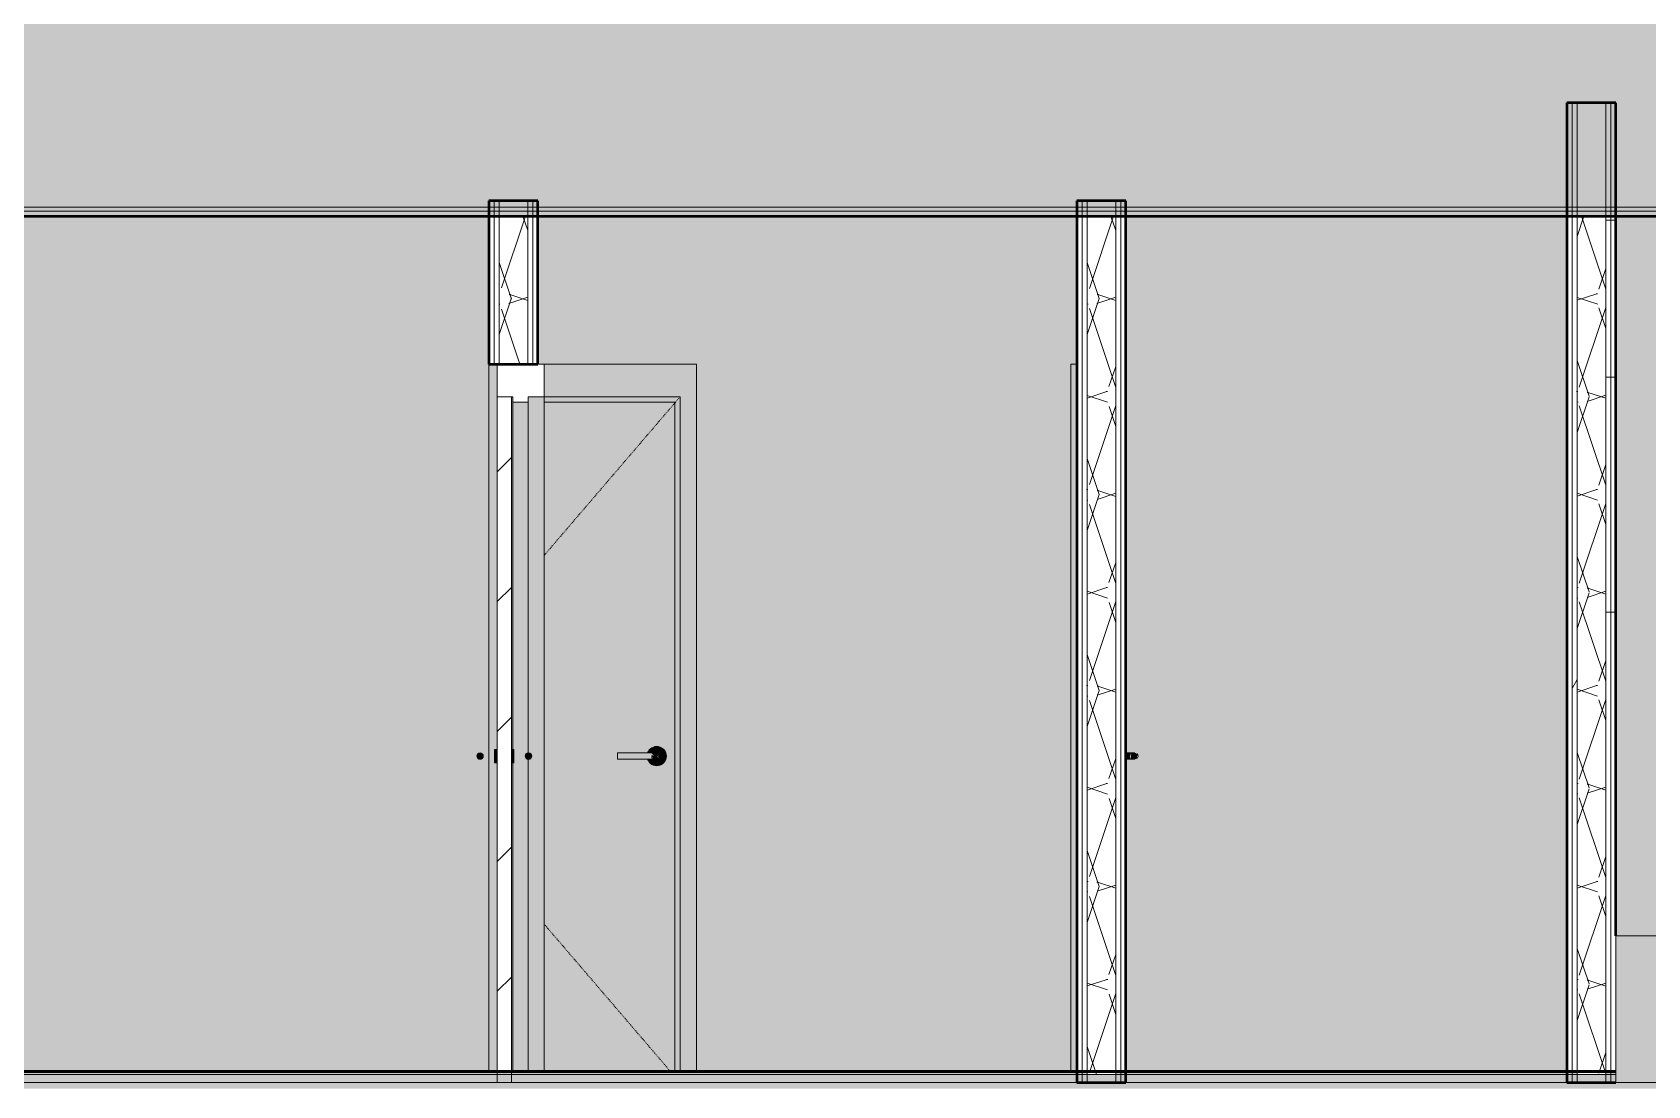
# Model space of a CAD drawing. Header units: inches. Extents: x 9566 to 17067, y -226 to 532.
# Drawn here: x 10320.9 to 10518.7, y 119.6 to 248.7 of the extents above; entities that cross this region are included whole.
import ezdxf

# ---------------------------------------------------------------- set-up
doc = ezdxf.new("R2010")
doc.units = ezdxf.units.IN
doc.header["$MEASUREMENT"] = 0
doc.linetypes.add('Dash 1_16_', pattern=[0.125, 0.0625, -0.0625])
doc.linetypes.add('Grid Line 1_2_', pattern=[0.875, 0.5, -0.125, 0.125, -0.125])
for name, color, linetype, lineweight in [('0-1', 7, 'Continuous', 5), ('0-2', 7, 'Continuous', 9), ('A-AREA-PATT-1', 41, 'Continuous', 9), ('A-DOOR', 31, 'Continuous', 13), ('A-DOOR-7', 31, 'Dash 1_16_', 9), ('A-DOOR-8', 31, 'Continuous', 9), ('A-DOOR-9', 31, 'Continuous', 20), ('A-DOOR-FRAM', 31, 'Continuous', 9), ('A-DOOR-FRAM-6', 31, 'Continuous', 13), ('A-DOOR-FRAM-7', 31, 'Continuous', 20), ('A-FLOR-1', 192, 'Continuous', 5), ('A-FLOR-2', 192, 'Continuous', 50), ('A-FLOR-LEVL-1', 51, 'Grid Line 1_2_', 9), ('A-FLOR-MCUT', 51, 'Continuous', 13), ('A-FLOR-PATT-1', 8, 'Continuous', 9), ('A-WALL', 113, 'Continuous', 13), ('A-WALL-PATT-1', 111, 'Continuous', 9), ('I-WALL', 2, 'Continuous', 13), ('I-WALL-1', 2, 'Continuous', 5), ('I-WALL-2', 2, 'Continuous', 50), ('P-SANR-FIXT-2', 7, 'Continuous', 9), ('P-SANR-FIXT-3', 9, 'Continuous', 9)]:
    doc.layers.add(name, color=color, linetype=linetype, lineweight=lineweight)
doc.layers.add('A-AREA-PATT-2', color=7, linetype='Continuous', lineweight=9, transparency=0.9)
doc.layers.add('A-AREA-PATT-5', color=254, linetype='Continuous', lineweight=9, transparency=0.9)
pattern_1 = [(0, (11002.727, 72), (38.4, 9.6), [1.584, -27.216, 1.584, -27.216, -153.6]), (0, (11002.727, 72), (38.4, 9.6), [-57.6, 1.584, -56.016, 1.584, -27.216, -67.2]), (0, (11002.727, 72), (38.4, 9.6), [-144, 1.584, -17.616, 1.584, -46.416]), (120, (11017.127, 76.8), (-27.51384, 28.455376), [1.584, -27.216, 1.584, -27.216, -153.6]), (120, (11017.127, 76.8), (-27.51384, 28.455376), [-57.6, 1.584, -56.016, 1.584, -27.216, -67.2]), (120, (11017.127, 76.8), (-27.51384, 28.455376), [-144, 1.584, -17.616, 1.584, -46.416]), (240, (11021.927, 96), (-10.88616, -38.055376), [1.584, -27.216, 1.584, -27.216, -153.6]), (240, (11021.927, 96), (-10.88616, -38.055376), [-57.6, 1.584, -56.016, 1.584, -27.216, -67.2]), (240, (11021.927, 96), (-10.88616, -38.055376), [-144, 1.584, -17.616, 1.584, -46.416])]
pattern_2 = [(161.57, (11003.327, 72.6), (-4.8003375, -0.0004146), [0, -34.152, 3.792, 0]), (18.43, (11002.127, 72.6), (-4.8003375, 0.0004146), [0, -34.152, 3.792, 0]), (108.43, (11003.327, 72.6), (2.3991322, -12.001051), [11.382, -26.562]), (71.57, (11002.127, 72.6), (2.3991322, 12.001051), [11.382, -26.562])]

# ---------------------------------------------------------------- blocks, each defined once
blk = doc.blocks.new('Bath Tub - Maestro - 60_x30_-1352617-BUILDING SECTION - EAST_WEST - LOOKING NORTH')
at = {"layer": 'P-SANR-FIXT-3'}
for points in [[(10525.79, 140), (10525.79, 144), (10524.29, 144), (10524.34, 140), (10525.4, 140)], [(10526.85, 140), (10527.29, 140), (10527.24, 144), (10525.79, 144), (10525.79, 140), (10526.62, 140)], [(10530.79, 140), (10530.79, 144), (10528.79, 144), (10528.79, 140)], [(10533.79, 140), (10533.79, 144), (10532.29, 144), (10532.34, 140), (10533.4, 140)], [(10535.29, 140), (10535.24, 144), (10533.79, 144), (10533.79, 140), (10535.24, 140)], [(10535.79, 138), (10535.79, 140), (10523.79, 140), (10523.79, 138), (10535.29, 138)], [(10526.62, 120), (10544.79, 120), (10544.79, 138), (10514.79, 138), (10514.79, 120)]]:
    blk.add_hatch(color=256, dxfattribs=at).paths.add_polyline_path(points, flags=0)
at = {"layer": 'P-SANR-FIXT-2'}
for p, q in [((10524.29, 144), (10524.29, 140)), ((10524.29, 144), (10525.79, 144)), ((10525.79, 144), (10527.29, 144)), ((10527.29, 140), (10527.29, 144)), ((10528.79, 140), (10528.79, 144)), ((10530.79, 144), (10528.79, 144)), ((10530.79, 144), (10530.79, 140)), ((10532.29, 144), (10532.29, 140)), ((10532.29, 144), (10533.79, 144)), ((10533.79, 144), (10535.29, 144)), ((10535.29, 140), (10535.29, 144)), ((10523.79, 140), (10535.79, 140)), ((10523.79, 138), (10523.79, 140)), ((10535.79, 138), (10535.79, 140)), ((10514.79, 138), (10544.79, 138)), ((10514.79, 120), (10514.79, 138)), ((10535.79, 138), (10523.79, 138)), ((10544.79, 120), (10544.79, 138)), ((10544.79, 120), (10514.79, 120))]:
    blk.add_line(p, q, dxfattribs=at)
blk = doc.blocks.new('1750 Ox - Unit Layouts_rvt-1-BUILDING SECTION - EAST_WEST - LOOKING NORTH')
at = {"layer": '0-2'}
blk.add_blockref('Bath Tub - Maestro - 60_x30_-1352617-BUILDING SECTION - EAST_WEST - LOOKING NORTH', (0, 0), dxfattribs=at)
blk = doc.blocks.new('HOLLOW METAL - UNIT DOOR-V29-BUILDING SECTION - EAST_WEST - LOOKING NORTH')
at = {"layer": 'A-DOOR'}
h = blk.add_hatch(color=256, dxfattribs=at)
h.paths.add_polyline_path([(10399.56, 121.38), (10399.56, 203.37), (10383.54, 203.37), (10383.54, 121.38)], flags=0)
h.paths.add_polyline_path([(10397.33, 158.82), (10397.03, 158.86), (10396.74, 158.98), (10396.5, 159.16), (10396.31, 159.41), (10396.21, 159.61), (10392.51, 159.66), (10392.51, 160.39), (10396.23, 160.39), (10396.31, 160.59), (10396.5, 160.84), (10396.74, 161.02), (10397.03, 161.14), (10397.45, 161.17), (10397.64, 161.14), (10397.93, 161.02), (10398.17, 160.84), (10398.36, 160.59), (10398.48, 160.31), (10398.52, 160), (10398.48, 159.69), (10398.36, 159.41), (10398.17, 159.16), (10397.93, 158.98), (10397.45, 158.83)], flags=0)
for points in [[(10396.65, 160), (10396.63, 160.39), (10392.51, 160.34), (10392.51, 160), (10396.15, 160)], [(10396.21, 159.61), (10396.65, 159.66), (10396.65, 160), (10392.51, 160), (10392.51, 159.61), (10396.16, 159.61)]]:
    blk.add_hatch(color=256, dxfattribs=at).paths.add_polyline_path(points, flags=0)
h = blk.add_hatch(color=256, dxfattribs=at)
h.paths.add_polyline_path([(10397.33, 158.82), (10397.64, 158.86), (10397.93, 158.98), (10398.17, 159.16), (10398.36, 159.41), (10398.48, 159.69), (10398.52, 160), (10398.48, 160.31), (10398.36, 160.59), (10398.17, 160.84), (10397.93, 161.02), (10397.45, 161.17), (10397.33, 161.18), (10397.03, 161.14), (10396.74, 161.02), (10396.5, 160.84), (10396.31, 160.59), (10396.24, 160.39), (10397.43, 160.34), (10397.51, 160.28), (10397.56, 160), (10397.5, 159.71), (10397.34, 159.64), (10397.14, 159.62), (10396.23, 159.61), (10396.31, 159.41), (10396.5, 159.16), (10396.74, 158.98), (10397.03, 158.86)], flags=0)
h.paths.add_polyline_path([(10396.65, 159.8), (10396.71, 160), (10396.65, 160.1), (10396.65, 159.9)], flags=0)
h.paths.add_polyline_path([(10397.46, 159.83), (10397.56, 160), (10397.46, 160.17), (10397.5, 160)], flags=0)
h = blk.add_hatch(color=256, dxfattribs=at)
h.paths.add_polyline_path([(10397.02, 160), (10396.77, 160.19), (10396.92, 160)], flags=0)
h.paths.add_polyline_path([(10397.14, 160), (10397.5, 160), (10397.53, 160.06), (10397.55, 160.09), (10397.5, 160.29), (10397.34, 160.36), (10397.14, 160.38), (10396.7, 160.34), (10397.02, 160)], flags=0)
h.paths.add_polyline_path([(10396.9, 160), (10396.65, 160.28), (10396.77, 160)], flags=0)
h.paths.add_polyline_path([(10396.71, 160), (10396.77, 160), (10396.68, 160.1)], flags=0)
h = blk.add_hatch(color=256, dxfattribs=at)
h.paths.add_polyline_path([(10396.65, 159.61), (10397, 159.62), (10397.14, 159.62), (10397.41, 159.65), (10397.51, 159.72), (10397.5, 159.89), (10397.46, 159.83), (10397.45, 160), (10397.01, 159.99), (10396.66, 159.62)], flags=0)
h.paths.add_polyline_path([(10396.65, 159.62), (10397.02, 160), (10396.89, 159.99), (10396.67, 159.66)], flags=0)
h.paths.add_polyline_path([(10396.65, 159.66), (10396.9, 160), (10396.77, 160), (10396.65, 159.72)], flags=0)
at = {"layer": 'A-DOOR-FRAM-6'}
for points in [[(10402.16, 121.38), (10402.19, 121.38), (10402.19, 208), (10383.54, 208), (10383.54, 204), (10400.19, 204), (10400.19, 121.38)], [(10400.18, 121.38), (10400.19, 121.38), (10400.19, 204), (10383.54, 204), (10383.54, 203.37), (10399.56, 203.37), (10399.56, 121.38)]]:
    blk.add_hatch(color=256, dxfattribs=at).paths.add_polyline_path(points, flags=0)
at = {"layer": 'A-DOOR-7'}
for p, q in [((10400.19, 204), (10383.54, 184.57)), ((10383.54, 139.43), (10399.01, 121.38))]:
    blk.add_line(p, q, dxfattribs=at)
at = {"layer": 'A-DOOR-8'}
for p, q in [((10396.65, 160.39), (10392.51, 160.39)), ((10392.51, 160), (10392.51, 160.39)), ((10392.51, 159.61), (10392.51, 160)), ((10392.51, 159.61), (10396.65, 159.61))]:
    blk.add_line(p, q, dxfattribs=at)
at = {"layer": 'A-DOOR-8', "flags": 128}
for points in [[(10397.24, 160.39), (10397.24, 160.39), (10397.23, 160.39), (10397.23, 160.39), (10397.23, 160.39), (10397.22, 160.39), (10397.22, 160.39), (10397.21, 160.39), (10397.21, 160.39), (10397.2, 160.39), (10397.19, 160.39), (10397.18, 160.39), (10397.17, 160.39), (10397.16, 160.39), (10397.15, 160.39), (10397.13, 160.39), (10397.12, 160.39), (10397.1, 160.39), (10397.09, 160.39), (10397.07, 160.39), (10397.06, 160.39), (10397.04, 160.39), (10397.02, 160.39), (10397, 160.39), (10396.98, 160.39), (10396.96, 160.39), (10396.94, 160.39), (10396.92, 160.39), (10396.9, 160.39), (10396.88, 160.39), (10396.86, 160.39), (10396.84, 160.39), (10396.82, 160.39), (10396.79, 160.39), (10396.77, 160.39), (10396.75, 160.39), (10396.72, 160.39), (10396.7, 160.39), (10396.68, 160.39), (10396.65, 160.39), (10396.65, 160.39)], [(10396.65, 159.61), (10396.67, 159.61), (10396.69, 159.61), (10396.72, 159.61), (10396.74, 159.61), (10396.76, 159.61), (10396.79, 159.61), (10396.81, 159.61), (10396.83, 159.61), (10396.85, 159.61), (10396.88, 159.61), (10396.9, 159.61), (10396.92, 159.61), (10396.94, 159.61), (10396.96, 159.61), (10396.98, 159.61), (10397, 159.61), (10397.02, 159.61), (10397.04, 159.61), (10397.05, 159.61), (10397.07, 159.61), (10397.09, 159.61), (10397.1, 159.61), (10397.12, 159.61), (10397.13, 159.61), (10397.14, 159.61), (10397.16, 159.61), (10397.17, 159.61), (10397.18, 159.61), (10397.19, 159.61), (10397.2, 159.61), (10397.2, 159.61), (10397.21, 159.61), (10397.22, 159.61), (10397.22, 159.61), (10397.23, 159.61), (10397.23, 159.61), (10397.23, 159.61), (10397.24, 159.61), (10397.24, 159.61)]]:
    blk.add_lwpolyline(points, dxfattribs=at)
at = {"layer": 'A-DOOR-8'}
for centre, radius, start, end in [((10397.33, 160), 1.18, 0, 160.3657), ((10397.24, 160), 0.394, 75, 90), ((10397.24, 160), 0.394, 0, 45), ((10397.33, 160), 1.18, 199.5633, 0), ((10397.24, 160), 0.394, 270, 285), ((10397.24, 160), 0.394, 315, 0)]:
    blk.add_arc(centre, radius, start, end, dxfattribs=at)
at = {"layer": 'A-DOOR-FRAM'}
for p, q in [((10402.19, 208), (10383.54, 208)), ((10402.19, 121.38), (10402.19, 208)), ((10383.54, 204), (10400.19, 204)), ((10400.19, 204), (10400.19, 121.38)), ((10383.54, 203.37), (10399.56, 203.37)), ((10399.56, 203.37), (10399.56, 121.38))]:
    blk.add_line(p, q, dxfattribs=at)
blk = doc.blocks.new('HOLLOW METAL - UNIT DOOR-V30-BUILDING SECTION - EAST_WEST - LOOKING NORTH')
at = {"layer": 'A-DOOR-8'}
for points in [[(10375.9, 159.66), (10376.1, 160), (10375.9, 160.34), (10375.51, 160.34), (10375.31, 160), (10375.51, 159.66)], [(10377.79, 159.19), (10377.79, 160.81), (10377.47, 160.81), (10377.47, 159.19)], [(10379.54, 159.19), (10379.85, 159.19), (10379.85, 160.81), (10379.54, 160.81)], [(10381.82, 159.66), (10382.02, 160), (10381.82, 160.34), (10381.43, 160.34), (10381.23, 160), (10381.43, 159.66), (10381.6, 159.66)]]:
    blk.add_hatch(color=256, dxfattribs=at).paths.add_polyline_path(points, flags=0)
at = {"layer": 'A-DOOR-FRAM'}
h = blk.add_hatch(dxfattribs=at)
h.set_pattern_fill('FP_20', color=256, style=0, pattern_type=2)
h.set_pattern_definition([(45, (11002.727, 72), (-7.95495, 7.95495), [])])
h.paths.add_polyline_path([(10379.54, 121.25), (10379.54, 204), (10377.79, 204), (10377.79, 121.25)], flags=0)
h = blk.add_hatch(color=256, dxfattribs=at)
h.paths.add_polyline_path([(10379.73, 121.38), (10379.73, 159.19), (10379.54, 159.19), (10379.54, 121.38)], flags=0)
h.paths.add_polyline_path([(10379.54, 160.81), (10379.73, 160.81), (10379.73, 204), (10379.54, 204), (10379.54, 162.07)], flags=0)
for points in [[(10381.6, 121.38), (10383.54, 121.38), (10383.54, 204), (10381.6, 204), (10381.6, 160.34), (10381.82, 160.34), (10382.02, 160), (10381.82, 159.66), (10381.6, 159.66), (10381.6, 150.3)], [(10381.6, 121.38), (10381.6, 159.66), (10381.43, 159.66), (10381.23, 160), (10381.43, 160.34), (10381.6, 160.34), (10381.6, 203.37), (10379.73, 203.37), (10379.73, 160.81), (10379.85, 160.81), (10379.85, 159.19), (10379.73, 159.19), (10379.73, 121.38)]]:
    blk.add_hatch(color=256, dxfattribs=at).paths.add_polyline_path(points, flags=0)
at = {"layer": 'A-DOOR-8'}
for p, q in [((10377.47, 160.81), (10377.47, 159.19)), ((10377.79, 160.81), (10377.47, 160.81)), ((10377.79, 159.19), (10377.79, 160.81)), ((10379.85, 160.81), (10379.54, 160.81)), ((10379.54, 160.81), (10379.54, 159.19)), ((10379.85, 159.19), (10379.85, 160.81)), ((10377.47, 159.19), (10377.79, 159.19)), ((10379.54, 159.19), (10379.85, 159.19))]:
    blk.add_line(p, q, dxfattribs=at)
for centre, start, end in [((10375.7, 160), 0, 180), ((10381.63, 160), 0, 180), ((10375.7, 160), 180, 0), ((10381.63, 160), 180, 0)]:
    blk.add_arc(centre, 0.394, start, end, dxfattribs=at)
at = {"layer": 'A-DOOR-9'}
for p, q in [((10379.54, 204), (10377.79, 204)), ((10377.79, 204), (10377.79, 120)), ((10379.54, 120), (10379.54, 204)), ((10377.79, 120), (10379.54, 120))]:
    blk.add_line(p, q, dxfattribs=at)
at = {"layer": 'A-DOOR-FRAM'}
for p, q in [((10383.54, 204), (10383.54, 121.38)), ((10379.73, 203.37), (10379.73, 160.81)), ((10381.6, 203.37), (10381.6, 160.34)), ((10379.73, 159.19), (10379.73, 121.38)), ((10381.6, 159.66), (10381.6, 121.38))]:
    blk.add_line(p, q, dxfattribs=at)
at = {"layer": 'A-DOOR-FRAM-7'}
for p, q in [((10377.79, 208), (10377.79, 204)), ((10383.54, 208), (10377.79, 208)), ((10383.54, 204), (10383.54, 208)), ((10377.79, 204), (10379.73, 204)), ((10379.73, 204), (10379.73, 203.37)), ((10381.6, 203.37), (10381.6, 204)), ((10381.6, 204), (10383.54, 204)), ((10379.73, 203.37), (10381.6, 203.37))]:
    blk.add_line(p, q, dxfattribs=at)
blk = doc.blocks.new('HOLLOW METAL - STORAGE UNIT-1762888-BUILDING SECTION - EAST_WEST - LOOKING NORTH')
at = {"layer": 'A-DOOR'}
for points in [[(10455.29, 160), (10455.29, 160.39), (10454.79, 160.34), (10454.79, 160)], [(10455.29, 159.61), (10455.29, 160), (10454.79, 160), (10454.79, 159.61)], [(10455.88, 159.61), (10456.09, 159.67), (10456.15, 159.72), (10456.15, 159.98), (10456.14, 160), (10455.41, 159.99), (10455.29, 159.62), (10455.38, 159.64), (10455.86, 159.62), (10455.88, 159.61)]]:
    blk.add_hatch(color=256, dxfattribs=at).paths.add_polyline_path(points, flags=0)
h = blk.add_hatch(color=256, dxfattribs=at)
h.paths.add_polyline_path([(10455.29, 160.34), (10455.32, 160.19), (10455.41, 160), (10455.52, 160.02), (10455.33, 160.28)], flags=0)
h.paths.add_polyline_path([(10455.87, 160), (10456.14, 160), (10456.17, 160), (10456.2, 160), (10456.09, 160.33), (10455.96, 160.38), (10455.54, 160.38), (10455.31, 160.34), (10455.54, 160), (10455.78, 160)], flags=0)
h.paths.add_polyline_path([(10455.35, 160), (10455.4, 160.01), (10455.32, 160.1)], flags=0)
at = {"layer": 'A-DOOR-FRAM-6'}
blk.add_hatch(color=256, dxfattribs=at).paths.add_polyline_path([(10448.79, 121.38), (10448.79, 208), (10448.04, 208), (10448.04, 121.38)], flags=0)
at = {"layer": 'A-DOOR-8'}
for p, q in [((10455.29, 160.39), (10454.79, 160.39)), ((10454.79, 159.61), (10455.29, 159.61))]:
    blk.add_line(p, q, dxfattribs=at)
at = {"layer": 'A-DOOR-8', "flags": 128}
for points in [[(10455.88, 160.39), (10455.88, 160.39), (10455.87, 160.39), (10455.87, 160.39), (10455.87, 160.39), (10455.86, 160.39), (10455.86, 160.39), (10455.85, 160.39), (10455.85, 160.39), (10455.84, 160.39), (10455.83, 160.39), (10455.82, 160.39), (10455.81, 160.39), (10455.8, 160.39), (10455.79, 160.39), (10455.77, 160.39), (10455.76, 160.39), (10455.74, 160.39), (10455.73, 160.39), (10455.71, 160.39), (10455.7, 160.39), (10455.68, 160.39), (10455.66, 160.39), (10455.64, 160.39), (10455.62, 160.39), (10455.6, 160.39), (10455.58, 160.39), (10455.56, 160.39), (10455.54, 160.39), (10455.52, 160.39), (10455.5, 160.39), (10455.48, 160.39), (10455.45, 160.39), (10455.43, 160.39), (10455.41, 160.39), (10455.39, 160.39), (10455.36, 160.39), (10455.34, 160.39), (10455.32, 160.39), (10455.29, 160.39), (10455.29, 160.39)], [(10455.29, 159.61), (10455.31, 159.61), (10455.33, 159.61), (10455.36, 159.61), (10455.38, 159.61), (10455.4, 159.61), (10455.43, 159.61), (10455.45, 159.61), (10455.47, 159.61), (10455.49, 159.61), (10455.52, 159.61), (10455.54, 159.61), (10455.56, 159.61), (10455.58, 159.61), (10455.6, 159.61), (10455.62, 159.61), (10455.64, 159.61), (10455.66, 159.61), (10455.67, 159.61), (10455.69, 159.61), (10455.71, 159.61), (10455.73, 159.61), (10455.74, 159.61), (10455.76, 159.61), (10455.77, 159.61), (10455.78, 159.61), (10455.79, 159.61), (10455.81, 159.61), (10455.82, 159.61), (10455.83, 159.61), (10455.84, 159.61), (10455.84, 159.61), (10455.85, 159.61), (10455.86, 159.61), (10455.86, 159.61), (10455.87, 159.61), (10455.87, 159.61), (10455.87, 159.61), (10455.88, 159.61), (10455.88, 159.61)]]:
    blk.add_lwpolyline(points, dxfattribs=at)
at = {"layer": 'A-DOOR-8'}
for start, end in [(0, 45), (315, 0)]:
    blk.add_arc((10455.88, 160), 0.394, start, end, dxfattribs=at)
at = {"layer": 'A-DOOR-FRAM'}
for p in [(10448.79, 208), (10448.04, 121.38)]:
    blk.add_line(p, (10448.04, 208), dxfattribs=at)

msp = doc.modelspace()

# ---------------------------------------------------------------- hatches: boundary and pattern name
at = {"layer": 'A-AREA-PATT-1'}
h = msp.add_hatch(color=256, dxfattribs=at)
h.paths.add_polyline_path([(10126.1144, 121.375), (10126.1144, 207), (10168.1144, 207), (10168.1144, 121.375), (10245.7644, 121.375), (10245.7644, 207), (10281.7644, 207), (10281.7644, 121.375), (10376.7894, 121.375), (10376.7894, 226.125), (9983.2519, 226.125), (9983.2519, 121.375), (10117.577, 121.375)], flags=0)
h.paths.add_polyline_path([(10375.8996, 159.659), (10375.5059, 159.659), (10375.3091, 160), (10375.5059, 160.341), (10375.9201, 160.3056), (10376.0965, 160), (10375.9201, 159.6944)], flags=0)
h = msp.add_hatch(color=256, dxfattribs=at)
h.paths.add_polyline_path([(10828.0205, 121.375), (10848.5144, 121.375), (10848.5144, 181.875), (10848.7019, 181.875), (10848.7019, 226.125), (10514.7894, 226.125), (10514.7894, 138), (10523.7894, 138), (10523.7894, 140), (10524.2894, 140), (10524.3405, 144), (10527.2894, 144), (10527.2894, 140), (10528.7894, 140), (10528.7894, 144), (10530.7894, 144), (10530.7894, 140), (10532.2894, 140), (10532.3405, 144), (10535.2894, 144), (10535.2894, 140), (10535.7894, 140), (10535.7894, 138), (10544.7894, 138), (10544.7894, 121.375), (10549.1894, 121.375), (10549.1894, 207), (10587.1894, 207), (10587.1894, 121.375), (10658.0894, 121.375), (10658.0894, 207), (10659.0894, 207), (10659.0894, 204), (10661.0894, 204), (10661.0894, 121.375), (10663.8394, 121.375), (10663.8394, 207), (10705.8394, 207), (10705.8394, 121.375), (10708.0351, 121.375), (10708.0351, 126), (10706.0351, 126), (10706.0351, 142), (10709.0351, 142), (10709.0351, 145), (10781.0351, 145), (10781.0351, 142), (10784.0351, 142), (10784.0351, 126), (10782.0351, 126), (10782.0351, 121.375), (10819.2851, 121.375), (10819.2851, 202.75), (10820.0351, 202.75), (10820.0351, 121.375), (10824.7851, 121.375)], flags=0)
h.paths.add_polyline_path([(10763.4347, 121.375), (10780.0351, 121.375), (10780.0351, 126), (10710.0351, 126), (10710.0351, 121.375), (10720.3775, 121.375)], flags=0)
at = {"layer": 'A-AREA-PATT-2'}
h = msp.add_hatch(color=256, dxfattribs=at)
h.paths.add_polyline_path([(10455.2855, 159.659), (10455.3497, 159.7172), (10455.3023, 159.682)], flags=0)
h.paths.add_polyline_path([(10462.0344, 121.375), (10508.7894, 121.375), (10508.7894, 226.125), (10454.7894, 226.125), (10454.7894, 160.3937), (10456.0729, 160.341), (10456.1544, 160.2784), (10456.1911, 159.9336), (10456.0936, 159.6749), (10455.9586, 159.6172), (10455.5447, 159.6172), (10455.2855, 159.6063), (10454.7894, 159.6063), (10454.7894, 121.375)], flags=0)
h.paths.add_polyline_path([(10455.2855, 159.8031), (10455.3481, 160), (10455.2855, 160.1019), (10455.2855, 159.8981)], flags=0)
h.paths.add_polyline_path([(10456.1104, 159.92), (10456.1378, 160.0433), (10456.1378, 160)], flags=0)
at = {"layer": 'A-AREA-PATT-5'}
h = msp.add_hatch(color=256, dxfattribs=at)
h.paths.add_polyline_path([(11649.9894, 121.375), (11696.3394, 121.375), (11696.3394, 208), (11715.9894, 208), (11715.9894, 226.125), (11649.9894, 226.125), (11649.9894, 150.2974)], flags=0)
h.paths.add_polyline_path([(10448.0394, 121.375), (10448.0394, 208), (10448.7894, 208), (10448.7894, 226.125), (10382.7894, 226.125), (10382.7894, 208), (10402.1894, 208), (10402.1894, 121.375), (10418.9772, 121.375)], flags=0)
at = {"layer": 'A-FLOR-1'}
h = msp.add_hatch(color=256, dxfattribs=at)
h.paths.add_polyline_path([(11431.9394, 226.75), (12116.5269, 226.75), (12116.5269, 227.25), (11249.8269, 227.25), (11249.8269, 226.75), (11409.2924, 226.75)], flags=0)
h.paths.add_polyline_path([(10246.7485, 226.75), (10849.3269, 226.75), (10849.3269, 227.25), (9982.6269, 227.25), (9982.6269, 226.75), (10245.8686, 226.75)], flags=0)
h = msp.add_hatch(color=256, dxfattribs=at)
h.paths.add_polyline_path([(12116.5269, 121.25), (12116.5269, 121.375), (11720.9894, 121.375), (11720.9894, 121.25), (12116.5203, 121.25)], flags=0)
h.paths.add_polyline_path([(11258.5923, 121.25), (11316.7437, 121.2604), (11316.7437, 121.375), (11250.4519, 121.375), (11250.4519, 121.25)], flags=0)
h.paths.add_polyline_path([(11318.7437, 121.25), (11388.7437, 121.2707), (11388.7437, 121.375), (11318.7437, 121.375), (11318.7437, 121.2607)], flags=0)
h.paths.add_polyline_path([(11392.9394, 121.25), (11437.6894, 121.2777), (11437.6894, 121.375), (11390.7437, 121.375), (11390.7437, 121.25), (11391.7437, 121.25)], flags=0)
h.paths.add_polyline_path([(11439.6894, 121.25), (11553.9894, 121.2944), (11553.9894, 121.375), (11439.6894, 121.375), (11439.6894, 121.278)], flags=0)
h.paths.add_polyline_path([(11667.6355, 121.25), (11719.2394, 121.25), (11719.2394, 121.375), (11648.7394, 121.375), (11648.7394, 121.25), (11649.9894, 121.25)], flags=0)
h.paths.add_polyline_path([(11585.2394, 121.25), (11585.2394, 121.375), (11583.9894, 121.375), (11583.9894, 121.25)], flags=0)
h.paths.add_polyline_path([(11643.9894, 121.25), (11645.2394, 121.25), (11645.2394, 121.375), (11588.7394, 121.375), (11588.7394, 121.25), (11589.9894, 121.25)], flags=0)
h.paths.add_polyline_path([(10505.0916, 121.25), (10510.0394, 121.25), (10510.0394, 121.375), (10453.5394, 121.375), (10453.5394, 121.25), (10462.0344, 121.25)], flags=0)
h.paths.add_polyline_path([(10513.5394, 121.25), (10514.7894, 121.25), (10514.7894, 121.375), (10513.5394, 121.3264)], flags=0)
h.paths.add_polyline_path([(10544.7894, 121.25), (10659.0894, 121.25), (10659.0894, 121.375), (10544.7894, 121.3308)], flags=0)
h.paths.add_polyline_path([(10450.0394, 121.25), (10450.0394, 121.375), (10379.5394, 121.375), (10379.5394, 121.25), (10448.0394, 121.25)], flags=0)
h.paths.add_polyline_path([(10376.7894, 121.25), (10377.7894, 121.25), (10377.7894, 121.375), (9982.6269, 121.375), (9982.6269, 121.25), (10375.9201, 121.25)], flags=0)
h.paths.add_polyline_path([(10668.3894, 121.25), (10708.0351, 121.25), (10708.0351, 121.375), (10661.0894, 121.3474), (10661.0894, 121.25), (10666.8394, 121.25)], flags=0)
h.paths.add_polyline_path([(10710.0351, 121.25), (10780.0351, 121.25), (10780.0351, 121.375), (10710.0351, 121.3544)], flags=0)
h.paths.add_polyline_path([(10782.0351, 121.25), (10849.3269, 121.25), (10849.3269, 121.375), (10782.0351, 121.3646)], flags=0)
h = msp.add_hatch(color=256, dxfattribs=at)
h.paths.add_polyline_path([(11273.9937, 121), (11316.7437, 121.0208), (11316.7437, 121.25), (11249.8269, 121.25), (11249.8269, 121), (11258.5923, 121)], flags=0)
h.paths.add_polyline_path([(12116.5269, 121), (12116.5203, 121.25), (11648.7394, 121.25), (11648.7394, 121), (12116.5072, 121)], flags=0)
h.paths.add_polyline_path([(11318.7437, 121), (11388.7437, 121.0414), (11388.7437, 121.25), (11318.7437, 121.25), (11318.7437, 121.0213)], flags=0)
h.paths.add_polyline_path([(11392.9751, 121), (11553.9894, 121), (11553.9894, 121.25), (11390.7437, 121.25), (11390.7437, 121), (11392.9394, 121)], flags=0)
h.paths.add_polyline_path([(11643.9894, 121), (11645.2394, 121), (11645.2394, 121.25), (11588.7394, 121.25), (11588.7394, 121), (11589.9894, 121)], flags=0)
h.paths.add_polyline_path([(11583.9894, 121), (11585.2394, 121), (11585.2394, 121.25), (11583.9894, 121.25), (11583.9894, 121.0974)], flags=0)
h.paths.add_polyline_path([(10544.7894, 121), (10708.0351, 121), (10708.0351, 121.25), (10544.7894, 121.25), (10544.7894, 121.1617)], flags=0)
h.paths.add_polyline_path([(10508.7894, 121), (10510.0394, 121), (10510.0394, 121.25), (10453.5394, 121.25), (10453.5394, 121), (10505.0916, 121)], flags=0)
h.paths.add_polyline_path([(10514.7894, 121), (10514.7894, 121.25), (10513.5394, 121.25), (10513.5394, 121)], flags=0)
h.paths.add_polyline_path([(10448.0394, 121), (10450.0394, 121), (10450.0394, 121.25), (9982.6269, 121.25), (9982.6269, 121), (10418.9772, 121)], flags=0)
h.paths.add_polyline_path([(10710.0351, 121), (10780.0351, 121), (10780.0351, 121.25), (10710.0351, 121.2088)], flags=0)
h.paths.add_polyline_path([(10782.0351, 121), (10849.3269, 121), (10849.3269, 121.25), (10782.0351, 121.2293)], flags=0)
h = msp.add_hatch(color=256, dxfattribs=at)
h.paths.add_polyline_path([(12119.7359, 119.25), (12121.8394, 119.25), (12121.8394, 120), (11249.8269, 120), (11249.8269, 119.25), (12116.5269, 119.25)], flags=0)
h.paths.add_polyline_path([(10508.7894, 119.25), (10849.3269, 119.25), (10849.3269, 120), (9982.6269, 120), (9982.6269, 119.25), (10505.0916, 119.25)], flags=0)
at = {"layer": 'A-FLOR-PATT-1'}
h = msp.add_hatch(dxfattribs=at)
h.set_pattern_fill('FP_4', color=256, style=0, pattern_type=2)
h.set_pattern_definition(pattern_2)
h.paths.add_polyline_path([(12121.8394, 227.25), (12121.8394, 249.875), (12122.0269, 249.875), (12122.0269, 251.25), (11244.3269, 251.25), (11244.3269, 227.25), (12119.7769, 227.25)], flags=0)
h.paths.add_polyline_path([(9982.6269, 227.25), (10854.8269, 227.25), (10854.8269, 251.25), (9977.1269, 251.25), (9977.1269, 227.25), (9979.0019, 227.25)], flags=0)
h = msp.add_hatch(dxfattribs=at)
h.set_pattern_fill('FP_3', color=256, style=0, pattern_type=2)
h.set_pattern_definition(pattern_1)
h.paths.add_polyline_path([(11431.9394, 226.125), (12116.5269, 226.125), (12116.5269, 226.75), (11249.8269, 226.7461), (11249.8269, 226.125), (11431.8925, 226.125)], flags=0)
h.paths.add_polyline_path([(10848.7019, 226.125), (10849.3269, 226.125), (10849.3269, 226.75), (9982.6269, 226.75), (9982.6269, 226.125), (10848.5144, 226.125)], flags=0)
h = msp.add_hatch(dxfattribs=at)
h.set_pattern_fill('FP_2', color=256, style=0, pattern_type=2)
h.set_pattern_definition([(50, (11002.727, 72), (34.4287, -3.012), [3.6, -39.6]), (355, (11002.727, 72), (-6.6596, 36.1048), [2.88, -31.68]), (100.451, (11005.596, 71.75), (27.7688, 33.0931), [3.06, -33.655]), (46.184, (11002.727, 81.6), (51.2275, -7.9453), [5.4, -59.4]), (96.636, (11006.996, 80.94), (44.8632, 46.7577), [4.589, -50.482]), (351.184, (11002.727, 81.6), (44.8642, 46.7574), [4.32, -47.52]), (21, (11007.527, 79.2), (28.65176, -19.3257), [3.6, -39.6]), (326, (11007.527, 79.2), (11.6793, 34.8066), [2.88, -31.68]), (71.451, (11009.915, 77.59), (40.331, 15.4813), [3.06, -33.655]), (37.5, (11002.727, 72), (0.58311, 15.97898), [1.584, -29.712, 1.584, -30.576, -31.8]), (37.5, (11002.727, 72), (0.58311, 15.97898), [-63.456, 1.584, -30.216]), (7.5, (11002.727, 72), (12.6269, 18.9321), [1.584, -16.752, 1.584, -28.992, -12.12]), (7.5, (11002.727, 72), (12.6269, 18.9321), [-48.912, 1.584, -10.536]), (327.5, (10992.023, 72), (25.62299, -1.0828), [1.584, -10.416, 1.584, -35.856, -49.68]), (327.5, (10992.023, 72), (25.62299, -1.0828), [-49.44, 1.584, -48.096]), (317.5, (10987.223, 72), (27.99243, 4.80496), [1.584, -14.016, 1.584, -23.28, -35.28]), (317.5, (10987.223, 72), (27.99243, 4.80496), [-40.464, 1.584, -33.696])])
h.paths.add_polyline_path([(12055.1501, 120), (12116.5269, 120), (12116.5269, 121), (11583.9894, 121), (11583.9894, 120), (12012.0929, 120)], flags=0)
h.paths.add_polyline_path([(11546.5894, 120), (11553.9894, 120), (11553.9894, 121), (11390.7437, 121), (11390.7437, 120), (11538.464, 120)], flags=0)
h.paths.add_polyline_path([(11388.7437, 120), (11388.7437, 121), (11318.7437, 121), (11318.7437, 120), (11387.7638, 120)], flags=0)
h.paths.add_polyline_path([(11301.6495, 120), (11316.7437, 120), (11316.7437, 121), (11249.8269, 121), (11249.8269, 120), (11280.1209, 120)], flags=0)
h.paths.add_polyline_path([(10708.0351, 120), (10708.0351, 121), (10544.7894, 121), (10544.7894, 120), (10704.2311, 120)], flags=0)
h.paths.add_polyline_path([(10782.0351, 120), (10854.8269, 120), (10854.8269, 121), (10782.0351, 121), (10782.0351, 120.8664)], flags=0)
h.paths.add_polyline_path([(10710.0351, 120), (10780.0351, 120), (10780.0351, 121), (10710.0351, 121), (10710.0351, 120.835)], flags=0)
h.paths.add_polyline_path([(10418.9772, 120), (10514.7894, 120), (10514.7894, 121), (9977.1269, 121), (9977.1269, 120), (10402.1894, 120)], flags=0)
at = {"layer": 'A-WALL-PATT-1'}
h = msp.add_hatch(dxfattribs=at)
h.set_pattern_fill('FP_4', color=256, style=0, pattern_type=2)
h.set_pattern_definition(pattern_2)
h.paths.add_polyline_path([(10378.0394, 208), (10381.5394, 208), (10381.5394, 226.125), (10378.0394, 226.125)], flags=0)
h = msp.add_hatch(dxfattribs=at)
h.set_pattern_fill('FP_4', color=256, style=0, pattern_type=2)
h.set_pattern_definition(pattern_2)
h.paths.add_polyline_path([(10453.5394, 121), (10453.5394, 226.125), (10450.0394, 226.125), (10450.0394, 121)], flags=0)
h = msp.add_hatch(dxfattribs=at)
h.set_pattern_fill('FP_3', color=256, style=0, pattern_type=2)
h.set_pattern_definition(pattern_1)
h.paths.add_polyline_path([(10454.1644, 121.375), (10454.7894, 121.375), (10454.7894, 226.125), (10454.1644, 226.125), (10454.1644, 150.2974)], flags=0)
h = msp.add_hatch(dxfattribs=at)
h.set_pattern_fill('FP_3', color=256, style=0, pattern_type=2)
h.set_pattern_definition(pattern_1)
h.paths.add_polyline_path([(10509.4144, 121.375), (10510.0394, 121.375), (10510.0394, 226.125), (10509.4144, 226.125), (10509.4144, 126.7526)], flags=0)
h = msp.add_hatch(dxfattribs=at)
h.set_pattern_fill('FP_4', color=256, style=0, pattern_type=2)
h.set_pattern_definition(pattern_2)
h.paths.add_polyline_path([(10513.5394, 121), (10513.5394, 226.125), (10510.0394, 226.125), (10510.0394, 121)], flags=0)
h = msp.add_hatch(dxfattribs=at)
h.set_pattern_fill('FP_3', color=256, style=0, pattern_type=2)
h.set_pattern_definition(pattern_1)
h.paths.add_polyline_path([(10514.1644, 121.375), (10514.1644, 226.125), (10513.5394, 226.125), (10513.5394, 121.375)], flags=0)
h = msp.add_hatch(dxfattribs=at)
h.set_pattern_fill('FP_3', color=256, style=0, pattern_type=2)
h.set_pattern_definition(pattern_1)
h.paths.add_polyline_path([(10514.1644, 121.375), (10514.7894, 121.375), (10514.7894, 226.125), (10514.1644, 226.125), (10514.1644, 126.7526)], flags=0)
at = {"layer": 'I-WALL-1'}
msp.add_hatch(color=256, dxfattribs=at).paths.add_polyline_path([(10376.7894, 121.375), (10377.7894, 121.375), (10377.7894, 159.1905), (10377.4744, 159.1905), (10377.4744, 160.8095), (10377.7894, 160.8095), (10377.7894, 208), (10376.7894, 208), (10376.7894, 150.2974)], flags=0)

# ---------------------------------------------------------------- linework, layer by layer
at = {"layer": 'A-FLOR-2'}
for p, q in [((9983.2519, 226.125), (10848.7019, 226.125)), ((10514.7894, 121.375), (9977.1269, 121.375))]:
    msp.add_line(p, q, dxfattribs=at)
at = {"layer": 'A-FLOR-LEVL-1'}
msp.add_line((9566.1764, 120), (12563.5424, 120), dxfattribs=at)
at = {"layer": 'A-FLOR-MCUT'}
for p, q in [((10849.3269, 227.25), (9982.6269, 227.25)), ((10849.3269, 226.75), (9982.6269, 226.75)), ((10514.7894, 121.25), (9977.1269, 121.25)), ((10514.7894, 121), (9977.1269, 121)), ((10508.7894, 120), (9977.1269, 120))]:
    msp.add_line(p, q, dxfattribs=at)
at = {"layer": 'A-WALL'}
for p, q in [((10509.4144, 240), (10509.4144, 120)), ((10510.0394, 240), (10510.0394, 120)), ((10513.5394, 240), (10513.5394, 120)), ((10514.1644, 240), (10514.1644, 120)), ((10377.4144, 228), (10377.4144, 208)), ((10378.0394, 228), (10378.0394, 208)), ((10381.5394, 228), (10381.5394, 208)), ((10382.1644, 228), (10382.1644, 208)), ((10449.4144, 120), (10449.4144, 228)), ((10450.0394, 120), (10450.0394, 228)), ((10453.5394, 120), (10453.5394, 228)), ((10454.1644, 120), (10454.1644, 228))]:
    msp.add_line(p, q, dxfattribs=at)
at = {"layer": 'I-WALL'}
msp.add_line((10376.7894, 121.375), (10376.7894, 208), dxfattribs=at)
at = {"layer": 'I-WALL-2'}
for p, q in [((10508.7894, 240), (10508.7894, 120)), ((10514.7894, 240), (10508.7894, 240)), ((10514.7894, 138), (10514.7894, 240)), ((10382.7894, 228), (10376.7894, 228)), ((10376.7894, 228), (10376.7894, 208)), ((10382.7894, 208), (10382.7894, 228)), ((10448.7894, 228), (10448.7894, 120)), ((10454.7894, 228), (10448.7894, 228)), ((10454.7894, 120), (10454.7894, 228)), ((10376.7894, 208), (10382.7894, 208)), ((10448.7894, 120), (10454.7894, 120)), ((10508.7894, 120), (10514.7894, 120))]:
    msp.add_line(p, q, dxfattribs=at)

# ---------------------------------------------------------------- block references
at = {"layer": '0-1'}
msp.add_blockref('1750 Ox - Unit Layouts_rvt-1-BUILDING SECTION - EAST_WEST - LOOKING NORTH', (0, 0), dxfattribs=at)
at = {"layer": 'A-DOOR'}
for name in ['HOLLOW METAL - UNIT DOOR-V29-BUILDING SECTION - EAST_WEST - LOOKING NORTH', 'HOLLOW METAL - STORAGE UNIT-1762888-BUILDING SECTION - EAST_WEST - LOOKING NORTH']:
    msp.add_blockref(name, (0, 0), dxfattribs=at)
at = {"layer": 'A-DOOR-8'}
msp.add_blockref('HOLLOW METAL - UNIT DOOR-V30-BUILDING SECTION - EAST_WEST - LOOKING NORTH', (0, 0), dxfattribs=at)

doc.saveas('drawing.dxf')
